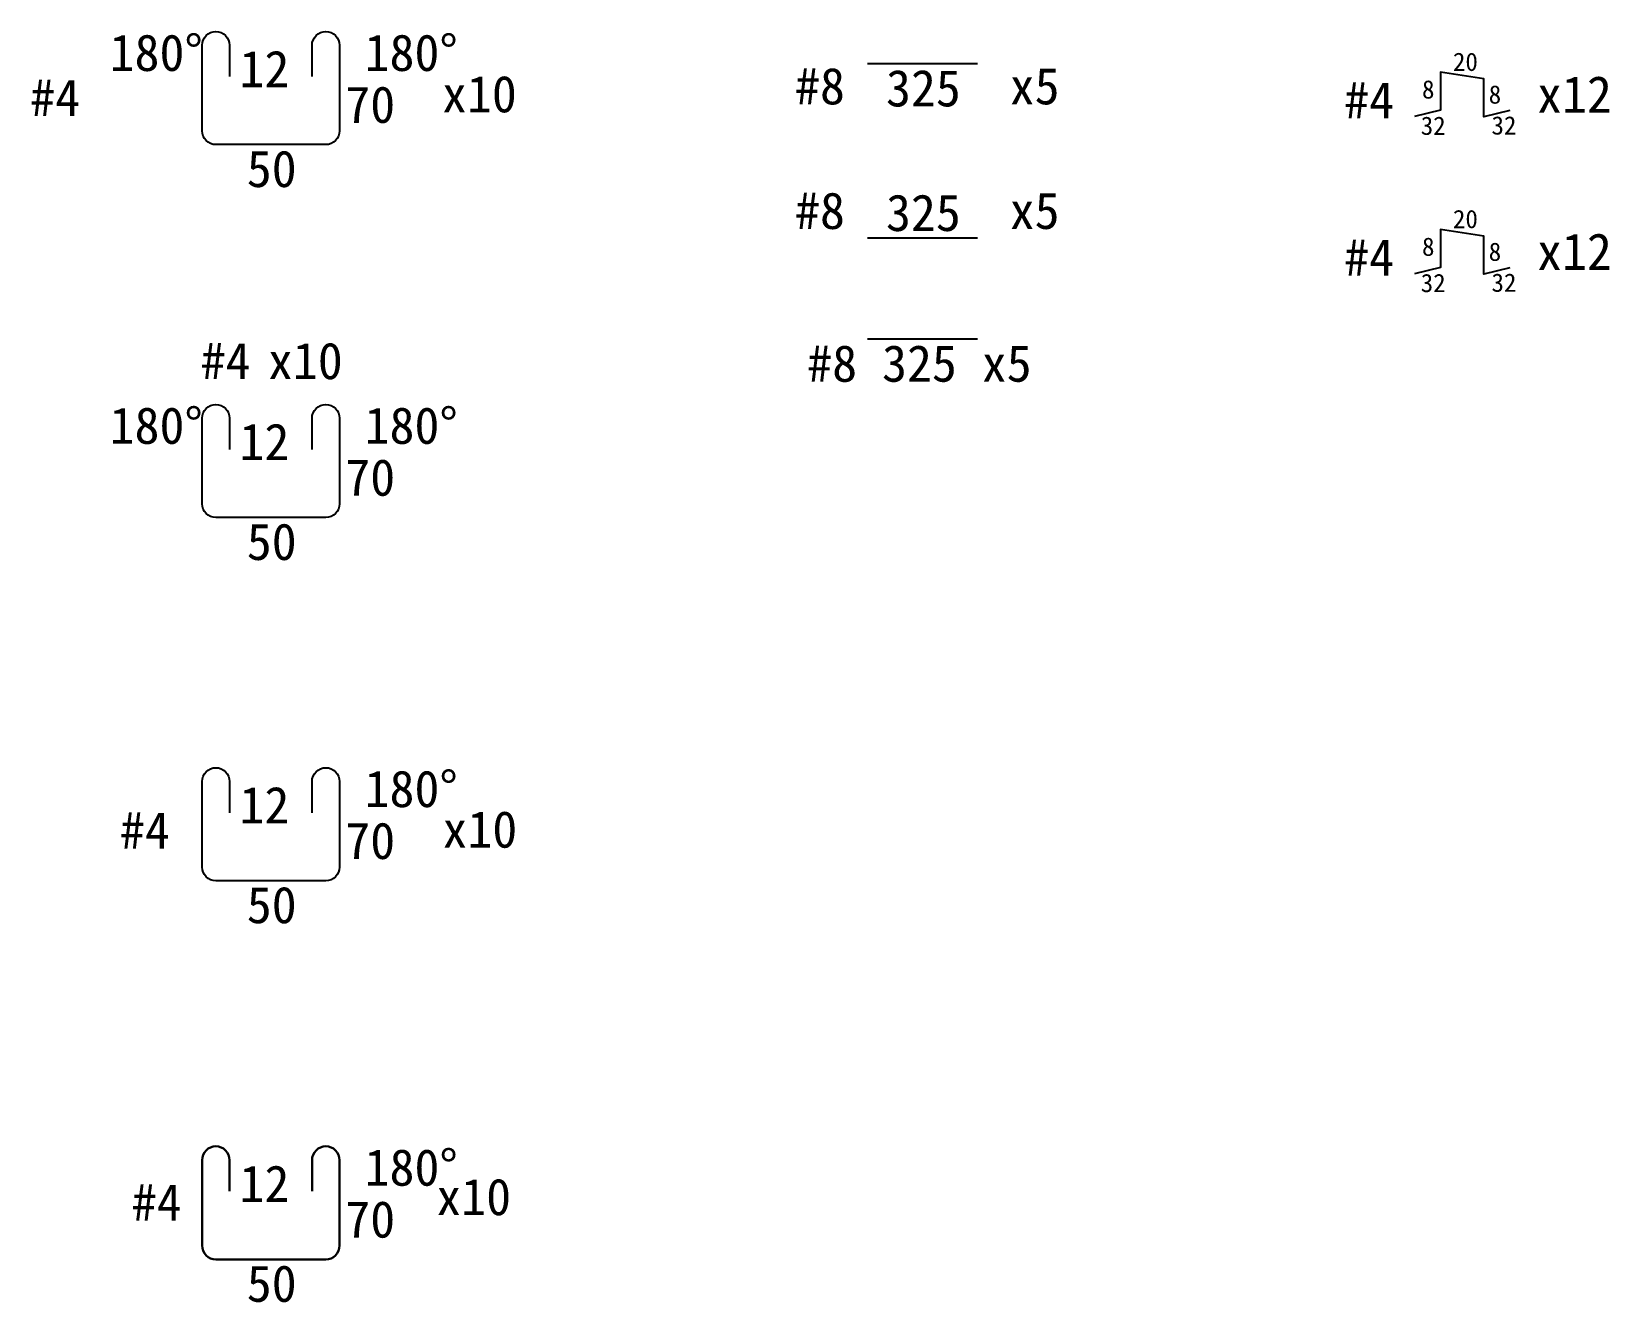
# Model space of a CAD drawing. Header units: millimetres. Extents: x 1930 to 2791, y 686 to 1379.
import ezdxf
from ezdxf.enums import TextEntityAlignment as Align

# ---------------------------------------------------------------- set-up
doc = ezdxf.new("R2010")
doc.units = ezdxf.units.MM
doc.layers.add('!椅馬', color=6, linetype='Continuous')
doc.layers.add('P_B_RebarStirTxt', color=1, linetype='Continuous')
doc.layers.add('P_B_RebarStirLine', color=6, linetype='Continuous', lineweight=30)
doc.styles.add('標楷體', font='kaiu.ttf')

msp = doc.modelspace()

# ---------------------------------------------------------------- linework, layer by layer
at = {"layer": '!椅馬', "ltscale": 0.5}
for points in [[(2736.47, 1336.18), (2722.33, 1332.67), (2722.33, 1353.39), (2698.57, 1357.08), (2698.57, 1336.36), (2684.44, 1332.85)], [(2736.47, 1250.38), (2722.33, 1246.86), (2722.33, 1267.58), (2698.57, 1271.28), (2698.57, 1250.56), (2684.44, 1247.05)]]:
    msp.add_lwpolyline(points, dxfattribs=at)
for p, q in [((2445.9, 1361.53), (2385.9, 1361.53)), ((2445.9, 1266.43), (2385.9, 1266.43)), ((2445.9, 1211.36), (2385.9, 1211.36))]:
    msp.add_line(p, q)
for points in [[(2022.72, 1347.09), (2022.72, 1371.72, -0.414214), (2030.22, 1379.22), (2030.22, 1379.22, -0.414214), (2037.72, 1371.72), (2037.72, 1354.66)], [(2082.72, 1354.66), (2082.72, 1371.72, -0.414214), (2090.22, 1379.22), (2090.22, 1379.22, -0.414214), (2097.72, 1371.72), (2097.72, 1347.09)], [(2097.72, 1347.09), (2097.72, 1325.03, -0.414214), (2090.22, 1317.53), (2030.22, 1317.53, -0.414214), (2022.72, 1325.03), (2022.72, 1347.09)], [(2022.72, 1143.63), (2022.72, 1168.26, -0.414214), (2030.22, 1175.76), (2030.22, 1175.76, -0.414214), (2037.72, 1168.26), (2037.72, 1151.2)], [(2082.72, 1151.2), (2082.72, 1168.26, -0.414214), (2090.22, 1175.76), (2090.22, 1175.76, -0.414214), (2097.72, 1168.26), (2097.72, 1143.63)], [(2097.72, 1143.63), (2097.72, 1121.57, -0.414214), (2090.22, 1114.07), (2030.22, 1114.07, -0.414214), (2022.72, 1121.57), (2022.72, 1143.63)], [(2022.72, 945.42), (2022.72, 970.05, -0.414214), (2030.22, 977.55), (2030.22, 977.55, -0.414214), (2037.72, 970.05), (2037.72, 952.99)], [(2082.72, 952.99), (2082.72, 970.05, -0.414214), (2090.22, 977.55), (2090.22, 977.55, -0.414214), (2097.72, 970.05), (2097.72, 945.42)], [(2097.72, 945.42), (2097.72, 923.36, -0.414214), (2090.22, 915.86), (2030.22, 915.86, -0.414214), (2022.72, 923.36), (2022.72, 945.42)]]:
    msp.add_lwpolyline(points, format="xyb")
at = {"layer": 'P_B_RebarStirLine'}
for points in [[(2022.72, 738.83), (2022.72, 763.46, -0.414214), (2030.22, 770.96), (2030.22, 770.96, -0.414214), (2037.72, 763.46), (2037.72, 746.41)], [(2082.72, 746.41), (2082.72, 763.46, -0.414214), (2090.22, 770.96), (2090.22, 770.96, -0.414214), (2097.72, 763.46), (2097.72, 738.83)], [(2097.72, 738.83), (2097.72, 716.77, -0.414214), (2090.22, 709.27), (2030.22, 709.27, -0.414214), (2022.72, 716.77), (2022.72, 738.83)]]:
    msp.add_lwpolyline(points, format="xyb", dxfattribs=at)

# ---------------------------------------------------------------- texts
at = {"layer": '!椅馬', "lineweight": -3, "style": '標楷體'}
for s, p in [('20', (2719.02, 1357.73)), ('8', (2695.34, 1342.66)), ('8', (2731.75, 1339.89)), ('32', (2701.44, 1322.85)), ('32', (2740.06, 1323.02)), ('20', (2719.02, 1271.93)), ('8', (2695.34, 1256.85)), ('8', (2731.75, 1254.09)), ('32', (2701.44, 1237.04)), ('32', (2740.06, 1237.22))]:
    msp.add_text(s, height=10, dxfattribs=at).set_placement(p, align=Align.RIGHT)
for s, p in [('x12', (2771.73, 1269.15)), ('#4', (2659.65, 1265.98))]:
    msp.add_text(s, height=20, dxfattribs=at).set_placement(p, align=Align.TOP_CENTER)
at = {"lineweight": -3, "style": '標楷體'}
for s, p in [('180%%D', (2023.14, 1357.72)), ('180%%D', (2162.3, 1357.72)), ('12', (2070.36, 1348.85)), ('70', (2128.1, 1329.4)), ('180%%D', (2023.14, 1154.27)), ('180%%D', (2162.3, 1154.27)), ('12', (2070.36, 1145.39)), ('70', (2128.1, 1125.94)), ('180%%D', (2162.3, 956.06)), ('12', (2070.36, 947.19)), ('70', (2128.1, 927.73)), ('180%%D', (2162.3, 749.47)), ('12', (2070.36, 740.6)), ('70', (2128.1, 721.14))]:
    msp.add_text(s, height=20, dxfattribs=at).set_placement(p, align=Align.RIGHT)
for s, p in [('#4', (1942.49, 1353.14)), ('x10', (2174.07, 1355.14)), ('#8', (2359.97, 1359.48)), ('325', (2416.4, 1358.36)), ('x5', (2477.11, 1359.48)), ('x12', (2771.73, 1354.95)), ('#4', (2659.65, 1351.79)), ('50', (2060.72, 1314.36)), ('#8', (2359.97, 1291.51)), ('325', (2416.4, 1290.39)), ('x5', (2477.11, 1291.51)), ('#4', (2035.57, 1209.56)), ('x10', (2079.07, 1209.56)), ('#8 325 x5', (2414.24, 1208.15)), ('50', (2060.72, 1110.9)), ('#4', (1991.5, 953.39)), ('x10', (2174.33, 953.92)), ('50', (2060.72, 912.69)), ('50', (2060.72, 706.11))]:
    msp.add_text(s, height=20, dxfattribs=at).set_placement(p, align=Align.TOP_CENTER)
at = {"layer": 'P_B_RebarStirTxt', "lineweight": -3, "style": '標楷體'}
for s, p in [('#4', (1997.93, 750.41)), ('x10', (2170.97, 753.4))]:
    msp.add_text(s, height=20, dxfattribs=at).set_placement(p, align=Align.TOP_CENTER)

doc.saveas('drawing.dxf')
